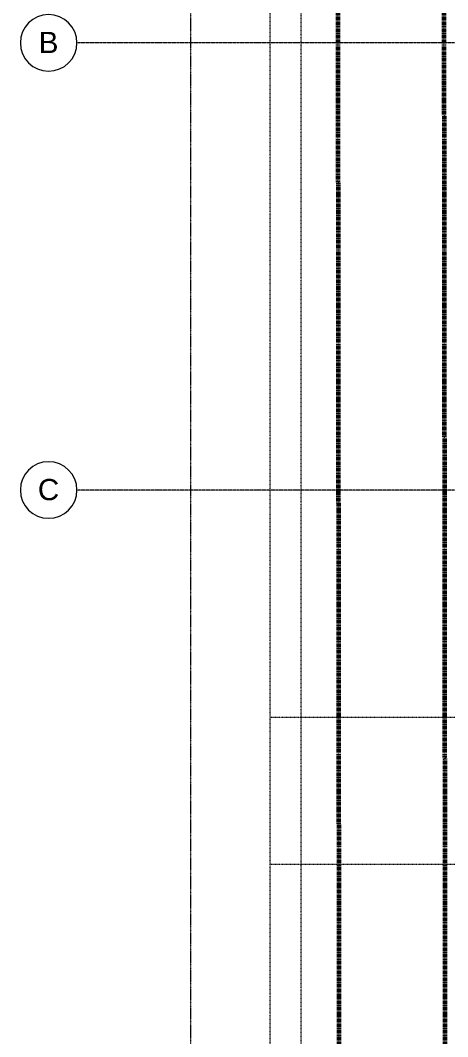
# Model space of a CAD drawing. Header units: inches. Extents: x -4169 to -1846, y 9706 to 12377.
# Drawn here: x -4168 to -3927, y 10973 to 11548 of the extents above; entities that cross this region are included whole.
import ezdxf

# ---------------------------------------------------------------- set-up
doc = ezdxf.new("R2010")
doc.units = ezdxf.units.IN
doc.header["$MEASUREMENT"] = 0
for name, pattern in [('Aligning Line 1_8_', [0.25, 0.125, -0.125]), ('Double Dash 3_8_', [1, 0.375, -0.125, 0.125, -0.125, 0.125, -0.125]), ('Grid Line 1_2_', [0.875, 0.5, -0.125, 0.125, -0.125])]:
    doc.linetypes.add(name, pattern=pattern)
for name, color, linetype, lineweight in [('0-1', 7, 'Continuous', 5), ('0-3', 147, 'Aligning Line 1_8_', 9), ('0-4', 165, 'Continuous', 5), ('C-PROP-LINE-1', 10, 'Double Dash 3_8_', 60), ('G-ANNO-SYMB', 111, 'Aligning Line 1_8_', 9), ('G-ANNO-SYMB-1', 147, 'Aligning Line 1_8_', 9), ('S-GRID-1', 1, 'Grid Line 1_2_', 9), ('S-GRID-IDEN', 1, 'Continuous', 9), ('S-GRID-IDEN-1', 147, 'Continuous', 9)]:
    doc.layers.add(name, color=color, linetype=linetype, lineweight=lineweight)
doc.styles.add('Arial', font='arial.ttf', dxfattribs={"height": 12})

# ---------------------------------------------------------------- blocks, each defined once
blk = doc.blocks.new('CTR - 1st Phase - Unit Layouts_rvt-1-ENLARGED RCP - 2ND FLOOR PLAN')
at = {"layer": 'G-ANNO-SYMB-1'}
blk.add_line((-4009.53, 9846.28), (-4009.53, 12240.75), dxfattribs=at)
blk = doc.blocks.new('Family - ___-1878357-ENLARGED RCP - 2ND FLOOR PLAN')
at = {"layer": 'C-PROP-LINE-1'}
for p, q in [((-3989.61, 12268.69), (-3987.01, 9767.34)), ((-3929.52, 12184.69), (-3927.1, 9853.17))]:
    blk.add_line(p, q, dxfattribs=at)
blk = doc.blocks.new('Grid - Grid Head - Circle-50561-ENLARGED RCP - 2ND FLOOR PLAN')
at = {"layer": 'S-GRID-IDEN-1'}
for start, end in [(360, 180), (180, 360)]:
    blk.add_arc((0, 0), 0.25, start, end, dxfattribs=at)
blk = doc.blocks.new('CTR - 1st Phase - Shell_rvt-1-ENLARGED RCP - 2ND FLOOR PLAN')
at = {"layer": 'G-ANNO-SYMB-1'}
blk.add_line((-4071.96, 9756.53), (-4071.96, 12280.06), dxfattribs=at)
at = {"layer": 'S-GRID-1'}
for p, q in [((-1846.46, 11535.19), (-4136.46, 11535.19)), ((-1846.46, 11282.19), (-4136.46, 11282.19))]:
    blk.add_line(p, q, dxfattribs=at)
at = {"layer": '0-3'}
blk.add_blockref('Family - ___-1878357-ENLARGED RCP - 2ND FLOOR PLAN', (0, 0), dxfattribs=at)
at = {"layer": '0-4', "xscale": 63.99999999999997, "yscale": 63.99999999999997, "zscale": 63.99999999999997, "rotation": 89.99999999999987}
for p in [(-4152.46, 11535.19), (-4152.46, 11282.19)]:
    blk.add_blockref('Grid - Grid Head - Circle-50561-ENLARGED RCP - 2ND FLOOR PLAN', p, dxfattribs=at)
at = {"layer": 'S-GRID-IDEN', "char_height": 12, "attachment_point": 1, "style": 'Arial'}
for s, insert, width in [('B', (-4158.07, 11541.44), 13.534), ('C', (-4158.57, 11288.44), 14.746)]:
    blk.add_mtext(s, dxfattribs=dict(at, insert=insert, width=width))
blk = doc.blocks.new('CTR - 1st Phase -Stairs _ Elevators_rvt-1-ENLARGED RCP - 2ND FLOOR PLAN')
at = {"layer": 'G-ANNO-SYMB-1'}
blk.add_line((-4071.96, 9706.24), (-4071.96, 12280.08), dxfattribs=at)

msp = doc.modelspace()

# ---------------------------------------------------------------- linework, layer by layer
at = {"layer": 'G-ANNO-SYMB'}
for p, q in [((-4027.08, 11070.38), (-4027.08, 12280.08)), ((-4027.08, 9839.38), (-4027.08, 11153.43)), ((-1910.95, 11153.43), (-4027.08, 11153.43)), ((-1910.95, 11070.38), (-4027.08, 11070.38))]:
    msp.add_line(p, q, dxfattribs=at)

# ---------------------------------------------------------------- block references
at = {"layer": '0-1'}
for name in ['CTR - 1st Phase - Shell_rvt-1-ENLARGED RCP - 2ND FLOOR PLAN', 'CTR - 1st Phase -Stairs _ Elevators_rvt-1-ENLARGED RCP - 2ND FLOOR PLAN', 'CTR - 1st Phase - Unit Layouts_rvt-1-ENLARGED RCP - 2ND FLOOR PLAN']:
    msp.add_blockref(name, (0, 0), dxfattribs=at)

doc.saveas('drawing.dxf')
